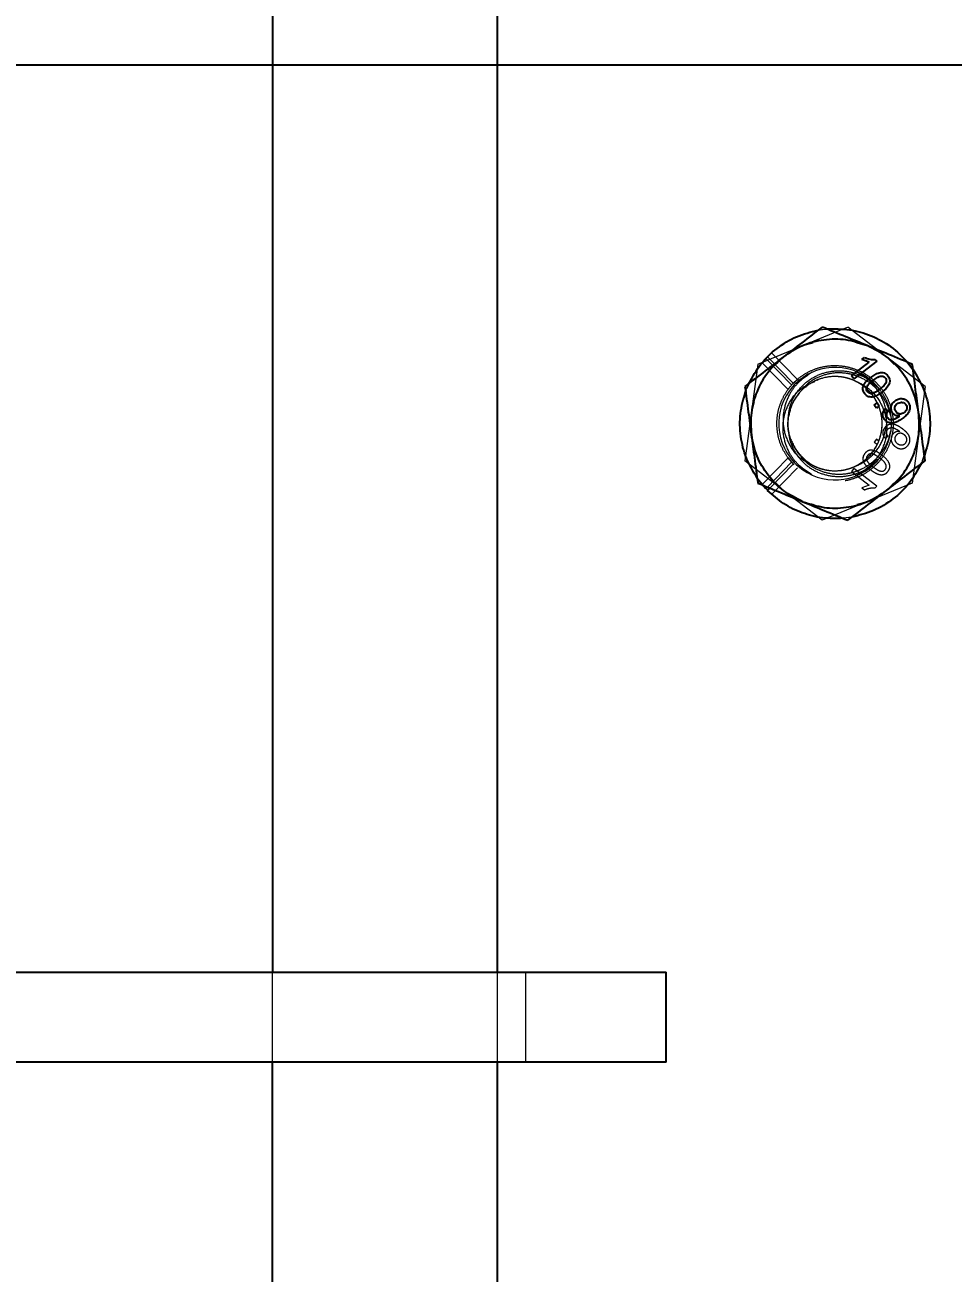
# Model space of a CAD drawing. Header units: millimetres. Extents: x 861 to 27901, y 673 to 17923.
# Drawn here: x 10594.4 to 10725.2, y 6742 to 6917.9 of the extents above; entities that cross this region are included whole.
import ezdxf

# ---------------------------------------------------------------- set-up
doc = ezdxf.new("R2010")
doc.units = ezdxf.units.MM
doc.header["$LTSCALE"] = 33.3
doc.linetypes.add('HIDDEN', pattern=[1.905, 1.27, -0.635])
doc.layers.add('CAPA_1', color=7, linetype='Continuous')
doc.styles.add('SLDTEXTSTYLE0', font='TXT', dxfattribs={"width": 0.75})
doc.dimstyles.new('SLDDIMSTYLE0', dxfattribs={"dimtxt": 66.6, "dimasz": 66.6, "dimexe": 0, "dimexo": 0.0625, "dimgap": 16.65, "dimtad": 2, "dimdec": 0, "dimlfac": 1.261261, "dimrnd": 1e-09, "dimzin": 12, "dimdsep": 46, "dimtxsty": 'SLDTEXTSTYLE0', "dimsah": 1, "dimcen": 0.09, "dimadec": 0, "dimazin": 3, "dimtfac": 1, "dimtdec": 0, "dimtofl": 0, "dimtmove": 0, "dimatfit": 3, "dimfxl": 1, "dimfrac": 2, "dimtolj": 1, "dimtzin": 12, "dimarcsym": 0})

# ---------------------------------------------------------------- blocks, each defined once
blk = doc.blocks.new('_D_13')
at = {"layer": 'CAPA_1', "transparency": 16777216}
for p, q in [((9823.17, 6912.25), (14695.32, 6912.25)), ((14662.02, 6912.25), (14662.02, 5357.98)), ((14240.18, 5357.98), (14695.32, 5357.98))]:
    blk.add_line(p, q, dxfattribs=at)
for points in [[(14662.02, 6912.25), (14651.77, 6845.65), (14672.27, 6845.65)], [(14662.02, 5357.98), (14672.27, 5424.58), (14651.77, 5424.58)]]:
    blk.add_solid(points, dxfattribs=at)
at = {"layer": 'CAPA_1', "transparency": 16777216, "insert": (14576.17, 6036.69), "char_height": 66.6, "attachment_point": 1, "rotation": 90, "style": 'SLDTEXTSTYLE0'}
blk.add_mtext('1960', dxfattribs=at)
blk = doc.blocks.new('_D_14')
at = {"layer": 'CAPA_1', "transparency": 16777216}
for p, q in [((9780.88, 6954.54), (9780.88, 7862.55)), ((10855.14, 5883.49), (10855.14, 7862.55)), ((9780.88, 7829.25), (10855.14, 7829.25))]:
    blk.add_line(p, q, dxfattribs=at)
for points in [[(9780.88, 7829.25), (9847.48, 7819.01), (9847.48, 7839.5)], [(10855.14, 7829.25), (10788.54, 7839.5), (10788.54, 7819.01)]]:
    blk.add_solid(points, dxfattribs=at)
at = {"layer": 'CAPA_1', "transparency": 16777216, "insert": (10219.59, 7915.1), "char_height": 66.6, "attachment_point": 1, "style": 'SLDTEXTSTYLE0'}
blk.add_mtext('1355', dxfattribs=at)

msp = doc.modelspace()

# ---------------------------------------------------------------- linework, layer by layer
at = {"color": 7, "linetype": 'Continuous', "lineweight": 25}
for p, q in [((10629.24, 7050.77), (10629.24, 6784.37)), ((10660.95, 6784.37), (10660.95, 7050.77)), ((10712.32, 6870.72), (10712.7, 6871.02)), ((10713.36, 6870.34), (10712.32, 6870.72)), ((10714.19, 6870.74), (10714.4, 6870.48)), ((10710.85, 6868.41), (10713.36, 6870.34)), ((10714.4, 6870.48), (10711.17, 6867.99)), ((10711.17, 6867.99), (10710.85, 6868.41)), ((10714.03, 6864.27), (10714.45, 6864.59)), ((10714.35, 6863.86), (10714.03, 6864.27)), ((10714.77, 6864.17), (10714.35, 6863.86)), ((10714.45, 6864.59), (10714.77, 6864.17)), ((10715.65, 6863.8), (10716.01, 6863.42)), ((10717.57, 6862.7), (10717.64, 6862.77)), ((10698.78, 6852.5), (10698.24, 6853.11)), ((10699.01, 6852.74), (10698.78, 6852.5)), ((10699.34, 6852.6), (10699.01, 6852.26)), ((10082.17, 6784.37), (10684.74, 6784.37)), ((10684.74, 6771.69), (10684.74, 6784.37)), ((10684.74, 6771.69), (10082.17, 6771.69)), ((10629.24, 6644.83), (10629.24, 6771.69)), ((10660.95, 6644.83), (10660.95, 6771.69))]:
    msp.add_line(p, q, dxfattribs=at)
at = {"color": 1, "linetype": 'HIDDEN', "lineweight": 18}
for p, q in [((10697.64, 6870.05), (10709.67, 6875.02)), ((10706.42, 6874.89), (10705.55, 6874.67)), ((10706.14, 6874.85), (10707.38, 6875.02)), ((10708.02, 6874.99), (10706.69, 6874.92)), ((10709.67, 6875.02), (10710.34, 6875.29)), ((10721.22, 6866.91), (10710.34, 6875.29)), ((10703.99, 6872.67), (10705.47, 6873.07)), ((10711.58, 6873.07), (10713.08, 6872.66)), ((10698.78, 6870.85), (10698.4, 6870.37)), ((10702.41, 6867.13), (10698.78, 6870.85)), ((10699.01, 6871.09), (10699.59, 6871.65)), ((10702.64, 6867.37), (10699.01, 6871.09)), ((10700.06, 6871.99), (10699.59, 6871.65)), ((10699.59, 6871.65), (10703.23, 6867.92)), ((10701.19, 6871.01), (10700.19, 6870.01)), ((10715.78, 6871.1), (10716.86, 6870.01)), ((10719.64, 6869.08), (10718.53, 6870.52)), ((10697.64, 6870.05), (10695.83, 6856.44)), ((10701.9, 6866.5), (10698.24, 6870.25)), ((10718.74, 6870.33), (10719.5, 6869.34)), ((10695.93, 6866.2), (10696.4, 6867.35)), ((10696.73, 6867.88), (10696.1, 6866.62)), ((10702.64, 6867.37), (10703.23, 6867.92)), ((10703.23, 6867.92), (10703.36, 6868.01)), ((10705.99, 6867.8), (10706.14, 6867.87)), ((10712.91, 6868.24), (10713.36, 6867.96)), ((10713.54, 6867.79), (10713.36, 6867.96)), ((10696.01, 6866.4), (10695.8, 6865.64)), ((10721.22, 6866.91), (10719.41, 6853.3)), ((10697.14, 6864.73), (10696.74, 6863.25)), ((10719.92, 6864.73), (10720.28, 6863.36)), ((10716.18, 6859.77), (10716.39, 6860.65)), ((10717.57, 6860.65), (10717.64, 6860.59)), ((10720.31, 6860.11), (10719.92, 6858.63)), ((10714.35, 6859.5), (10714.03, 6859.08)), ((10714.03, 6859.08), (10714.45, 6858.77)), ((10714.77, 6859.18), (10714.35, 6859.5)), ((10715.65, 6859.56), (10716.01, 6859.94)), ((10701.9, 6856.86), (10698.24, 6853.11)), ((10702.76, 6855.88), (10701.88, 6856.9)), ((10701.9, 6856.86), (10702.41, 6856.23)), ((10703.15, 6857.85), (10703.53, 6857.33)), ((10713.36, 6855.39), (10714.49, 6856.46)), ((10721.13, 6857.15), (10720.65, 6856)), ((10720.85, 6856.49), (10721.27, 6857.78)), ((10706.71, 6848.06), (10695.83, 6856.44)), ((10702.41, 6856.23), (10699.01, 6852.74)), ((10702.64, 6855.98), (10699.34, 6852.6)), ((10699.59, 6851.71), (10703.23, 6855.43)), ((10711.17, 6855.36), (10710.85, 6854.95)), ((10710.85, 6854.95), (10713.36, 6853.01)), ((10714.4, 6852.88), (10711.17, 6855.36)), ((10713.07, 6855.23), (10713.6, 6855.61)), ((10720.33, 6855.48), (10720.75, 6856.25)), ((10697.52, 6854.06), (10699.08, 6852.2)), ((10698.24, 6853.11), (10697.55, 6854.01)), ((10701.27, 6852.25), (10700.19, 6853.34)), ((10719.41, 6853.3), (10706.71, 6848.06)), ((10713.36, 6853.01), (10712.32, 6852.63)), ((10712.32, 6852.63), (10712.7, 6852.34)), ((10714.19, 6852.61), (10714.4, 6852.88)), ((10713.06, 6850.68), (10711.58, 6850.29)), ((10709.15, 6848.35), (10710.99, 6848.53)), ((10710.91, 6848.5), (10709.67, 6848.34)), ((10629.24, 6771.69), (10629.24, 6784.37)), ((10660.95, 6771.69), (10660.95, 6784.37)), ((10664.92, 6784.37), (10664.92, 6771.69))]:
    msp.add_line(p, q, dxfattribs=at)
msp.add_arc((10708.53, 6861.68), 7.93, 37.5876, 307.5876, dxfattribs=at)
at = {"color": 7, "linetype": 'Continuous', "lineweight": 25}
for points in [[(10696.4, 6867.35), (10696.92, 6868.29), (10697.95, 6870.15), (10700.29, 6872.37), (10703.04, 6874.07), (10705.11, 6874.59), (10706.14, 6874.85)], [(10707.38, 6875.02), (10708.45, 6875.03), (10710.58, 6875.07), (10713.67, 6874.16), (10716.51, 6872.62), (10718, 6871.09), (10718.74, 6870.33)], [(10713.06, 6872.67), (10712.07, 6873), (10710.09, 6873.64), (10706.94, 6873.58), (10703.88, 6872.82), (10702.14, 6871.67), (10701.27, 6871.1)], [(10720.31, 6863.25), (10720.1, 6864.27), (10719.67, 6866.3), (10718.05, 6869), (10715.85, 6871.27), (10713.99, 6872.2), (10713.06, 6872.67)], [(10701.27, 6871.1), (10700.5, 6870.41), (10698.95, 6869.01), (10697.42, 6866.26), (10696.56, 6863.23), (10696.68, 6861.15), (10696.74, 6860.11)], [(10719.5, 6869.34), (10720.05, 6868.43), (10721.15, 6866.6), (10721.91, 6863.46), (10722, 6860.24), (10721.42, 6858.18), (10721.13, 6857.15)], [(10697.55, 6854.01), (10697, 6854.93), (10695.9, 6856.76), (10695.15, 6859.89), (10695.05, 6863.12), (10695.63, 6865.17), (10695.93, 6866.2)], [(10715.78, 6852.25), (10716.56, 6852.95), (10718.11, 6854.34), (10719.63, 6857.1), (10720.49, 6860.13), (10720.37, 6862.21), (10720.31, 6863.25)], [(10703.99, 6850.68), (10703.06, 6851.15), (10701.2, 6852.09), (10699.01, 6854.35), (10697.38, 6857.05), (10696.95, 6859.09), (10696.74, 6860.11)], [(10720.65, 6856), (10720.13, 6855.07), (10719.1, 6853.2), (10716.76, 6850.98), (10714.01, 6849.29), (10711.94, 6848.77), (10710.91, 6848.5)], [(10709.67, 6848.34), (10708.69, 6848.32), (10706.73, 6848.27), (10703.87, 6849.03), (10701.2, 6850.31), (10699.74, 6851.61), (10699.01, 6852.26)], [(10703.99, 6850.68), (10704.98, 6850.36), (10706.96, 6849.71), (10710.11, 6849.77), (10713.17, 6850.54), (10714.91, 6851.68), (10715.78, 6852.25)]]:
    msp.add_open_spline(points, degree=3, dxfattribs=at)
for points, knots in [([(10706.71, 6875.29), (10705.76, 6874.56), (10703.98, 6873.18), (10702.13, 6871.76), (10701.27, 6871.1)], [0, 0, 0, 0, 0.5327709, 1, 1, 1, 1]), ([(10713.06, 6872.67), (10712.06, 6873.09), (10709.9, 6873.97), (10707.82, 6874.83), (10706.71, 6875.29)], [0, 0, 0, 0, 0.467229, 1, 1, 1, 1]), ([(10719.41, 6870.05), (10718.3, 6870.51), (10716.22, 6871.37), (10714.07, 6872.26), (10713.06, 6872.67)], [0, 0, 0, 0, 0.532771, 1, 1, 1, 1]), ([(10701.27, 6871.1), (10700.41, 6870.44), (10698.57, 6869.02), (10696.78, 6867.65), (10695.83, 6866.91)], [0, 0, 0, 0, 0.467229, 1, 1, 1, 1]), ([(10712.7, 6871.02), (10712.94, 6870.91), (10713.41, 6870.71), (10713.93, 6870.73), (10714.19, 6870.74)], [0, 0, 0, 0, 0.500866, 1, 1, 1, 1]), ([(10713.56, 6868.18), (10713.74, 6868.32), (10714.11, 6868.59), (10714.65, 6868.84), (10715.11, 6868.9), (10715.46, 6868.84), (10715.76, 6868.67), (10715.91, 6868.5), (10715.99, 6868.41)], [0, 0, 0, 0, 0.250482, 0.500346, 0.631705, 0.750221, 0.874987, 1, 1, 1, 1]), ([(10720.31, 6863.25), (10720.17, 6864.33), (10719.86, 6866.63), (10719.57, 6868.86), (10719.41, 6870.05)], [0, 0, 0, 0, 0.467229, 1, 1, 1, 1]), ([(10712.48, 6866.85), (10712.53, 6866.99), (10712.63, 6867.26), (10713, 6867.72), (10713.33, 6868), (10713.56, 6868.18)], [0, 0, 0, 0, 0.249754, 0.499871, 1, 1, 1, 1]), ([(10713.09, 6866.18), (10713.05, 6866.25), (10712.96, 6866.39), (10712.95, 6866.65), (10713.01, 6866.89), (10713.29, 6867.31), (10713.61, 6867.57), (10713.88, 6867.77)], [0, 0, 0, 0, 0.124696, 0.249462, 0.374432, 0.499637, 1, 1, 1, 1]), ([(10713.88, 6867.77), (10714.06, 6867.9), (10714.33, 6868.1), (10714.73, 6868.32), (10714.95, 6868.36), (10715.06, 6868.39)], [0, 0, 0, 0, 0.500372, 0.750515, 1, 1, 1, 1]), ([(10715.61, 6868.13), (10715.66, 6868.06), (10715.75, 6867.91), (10715.76, 6867.66), (10715.7, 6867.42), (10715.42, 6867), (10715.09, 6866.74), (10714.83, 6866.53)], [0, 0, 0, 0, 0.124745, 0.249484, 0.374471, 0.499648, 1, 1, 1, 1]), ([(10715.06, 6868.39), (10715.11, 6868.38), (10715.22, 6868.38), (10715.37, 6868.33), (10715.51, 6868.25), (10715.58, 6868.17), (10715.61, 6868.13)], [0, 0, 0, 0, 0.250158, 0.500156, 0.750032, 1, 1, 1, 1]), ([(10715.99, 6868.41), (10716.05, 6868.31), (10716.18, 6868.12), (10716.27, 6867.78), (10716.24, 6867.43), (10715.95, 6866.8), (10715.5, 6866.42), (10715.15, 6866.12)], [0, 0, 0, 0, 0.125373, 0.250644, 0.375698, 0.501113, 1, 1, 1, 1]), ([(10695.83, 6866.91), (10695.99, 6865.72), (10696.29, 6863.49), (10696.59, 6861.18), (10696.74, 6860.11)], [0, 0, 0, 0, 0.532771, 1, 1, 1, 1]), ([(10712.72, 6865.89), (10712.63, 6866.04), (10712.48, 6866.26), (10712.45, 6866.56), (10712.45, 6866.73), (10712.47, 6866.81), (10712.48, 6866.85)], [0, 0, 0, 0, 0.498795, 0.749148, 0.874576, 1, 1, 1, 1]), ([(10715.15, 6866.12), (10714.96, 6865.98), (10714.59, 6865.71), (10714.06, 6865.47), (10713.6, 6865.4), (10713.25, 6865.46), (10712.95, 6865.63), (10712.79, 6865.81), (10712.72, 6865.89)], [0, 0, 0, 0, 0.250476, 0.500347, 0.625768, 0.750176, 0.87497, 1, 1, 1, 1]), ([(10714.83, 6866.53), (10714.57, 6866.33), (10714.23, 6866.08), (10713.76, 6865.92), (10713.51, 6865.92), (10713.26, 6866), (10713.15, 6866.12), (10713.09, 6866.18)], [0, 0, 0, 0, 0.50041, 0.625613, 0.75058, 0.875344, 1, 1, 1, 1]), ([(10715.51, 6862.27), (10715.43, 6862.39), (10715.31, 6862.57), (10715.25, 6862.85), (10715.25, 6863.13), (10715.36, 6863.48), (10715.55, 6863.69), (10715.65, 6863.8)], [0, 0, 0, 0, 0.249859, 0.375718, 0.500481, 0.749846, 1, 1, 1, 1]), ([(10716.65, 6863.18), (10716.61, 6863.25), (10716.51, 6863.38), (10716.44, 6863.62), (10716.41, 6863.86), (10716.44, 6864.1), (10716.52, 6864.34), (10716.68, 6864.62), (10716.86, 6864.79), (10716.99, 6864.9)], [0, 0, 0, 0, 0.1250741, 0.2500636, 0.3732612, 0.5001992, 0.6242961, 0.7503685, 1, 1, 1, 1]), ([(10717.12, 6863.34), (10717.06, 6863.43), (10716.97, 6863.57), (10716.94, 6863.78), (10716.94, 6863.94), (10716.99, 6864.09), (10717.08, 6864.29), (10717.2, 6864.39), (10717.28, 6864.46)], [0, 0, 0, 0, 0.249521, 0.373851, 0.499889, 0.624096, 0.750315, 1, 1, 1, 1]), ([(10716.99, 6864.9), (10717.13, 6864.99), (10717.35, 6865.14), (10717.69, 6865.22), (10717.95, 6865.22), (10718.2, 6865.18), (10718.52, 6865.05), (10718.7, 6864.86), (10718.82, 6864.73)], [0, 0, 0, 0, 0.249869, 0.376454, 0.500348, 0.627239, 0.750824, 1, 1, 1, 1]), ([(10717.28, 6864.46), (10717.38, 6864.53), (10717.57, 6864.65), (10717.86, 6864.7), (10718.08, 6864.67), (10718.3, 6864.59), (10718.42, 6864.46), (10718.5, 6864.38)], [0, 0, 0, 0, 0.25025, 0.499842, 0.629576, 0.750665, 1, 1, 1, 1]), ([(10718.82, 6864.73), (10718.88, 6864.64), (10719.01, 6864.45), (10719.09, 6864.12), (10719.09, 6863.78), (10718.97, 6863.34), (10718.63, 6862.88), (10718.28, 6862.6), (10718.1, 6862.46)], [0, 0, 0, 0, 0.125064, 0.25009, 0.37511, 0.500169, 0.749441, 1, 1, 1, 1]), ([(10718.5, 6864.38), (10718.55, 6864.29), (10718.64, 6864.15), (10718.66, 6863.93), (10718.64, 6863.77), (10718.59, 6863.61), (10718.48, 6863.43), (10718.35, 6863.32), (10718.27, 6863.25)], [0, 0, 0, 0, 0.2490169, 0.3721384, 0.4993655, 0.6235619, 0.7498927, 1, 1, 1, 1]), ([(10718.1, 6862.46), (10717.9, 6862.32), (10717.51, 6862.03), (10716.93, 6861.78), (10716.44, 6861.74), (10716.08, 6861.82), (10715.75, 6861.99), (10715.59, 6862.18), (10715.51, 6862.27)], [0, 0, 0, 0, 0.250485, 0.500119, 0.627899, 0.750092, 0.874994, 1, 1, 1, 1]), ([(10716.01, 6863.42), (10715.95, 6863.35), (10715.84, 6863.22), (10715.77, 6863.03), (10715.76, 6862.87), (10715.78, 6862.75), (10715.82, 6862.64), (10715.87, 6862.57), (10715.9, 6862.54)], [0, 0, 0, 0, 0.276477, 0.499318, 0.623718, 0.749496, 0.874756, 1, 1, 1, 1]), ([(10715.9, 6862.54), (10715.95, 6862.48), (10716.05, 6862.36), (10716.27, 6862.26), (10716.5, 6862.22), (10716.97, 6862.32), (10717.3, 6862.53), (10717.57, 6862.7)], [0, 0, 0, 0, 0.125207, 0.25031, 0.375339, 0.50062, 1, 1, 1, 1]), ([(10717.64, 6862.77), (10717.55, 6862.76), (10717.36, 6862.75), (10717.09, 6862.84), (10716.84, 6862.97), (10716.72, 6863.11), (10716.65, 6863.18)], [0, 0, 0, 0, 0.2489432, 0.4994503, 0.7502849, 1, 1, 1, 1]), ([(10718.27, 6863.25), (10718.18, 6863.19), (10718.04, 6863.09), (10717.83, 6863.04), (10717.67, 6863.03), (10717.51, 6863.06), (10717.31, 6863.14), (10717.2, 6863.26), (10717.12, 6863.34)], [0, 0, 0, 0, 0.249976, 0.378222, 0.500342, 0.627452, 0.750811, 1, 1, 1, 1]), ([(10721.22, 6856.44), (10721.06, 6857.63), (10720.77, 6859.86), (10720.46, 6862.17), (10720.31, 6863.25)], [0, 0, 0, 0, 0.532771, 1, 1, 1, 1]), ([(10696.74, 6860.11), (10696.88, 6859.03), (10697.19, 6856.72), (10697.49, 6854.49), (10697.64, 6853.3)], [0, 0, 0, 0, 0.467229, 1, 1, 1, 1]), ([(10715.78, 6852.25), (10716.64, 6852.92), (10718.49, 6854.34), (10720.27, 6855.71), (10721.22, 6856.44)], [0, 0, 0, 0, 0.467229, 1, 1, 1, 1]), ([(10697.64, 6853.3), (10698.75, 6852.84), (10700.84, 6851.98), (10702.99, 6851.1), (10703.99, 6850.68)], [0, 0, 0, 0, 0.532771, 1, 1, 1, 1]), ([(10710.34, 6848.06), (10711.29, 6848.8), (10713.08, 6850.17), (10714.92, 6851.59), (10715.78, 6852.25)], [0, 0, 0, 0, 0.532771, 1, 1, 1, 1]), ([(10703.99, 6850.68), (10705, 6850.27), (10707.15, 6849.38), (10709.23, 6848.52), (10710.34, 6848.06)], [0, 0, 0, 0, 0.467229, 1, 1, 1, 1])]:
    msp.add_open_spline(points, degree=3, knots=knots, dxfattribs=at)
at = {"color": 1, "linetype": 'HIDDEN', "lineweight": 18}
for points in [[(10701.9, 6856.86), (10701.62, 6857.3), (10701.05, 6858.18), (10700.53, 6859.68), (10700.3, 6861.24), (10700.36, 6862.82), (10700.73, 6864.35), (10701.39, 6865.79), (10702.3, 6867.08), (10703.45, 6868.17), (10704.78, 6869.02), (10706.25, 6869.6), (10707.8, 6869.89), (10709.38, 6869.87), (10710.93, 6869.56), (10712.39, 6868.96), (10713.71, 6868.09), (10714.83, 6866.98), (10715.73, 6865.68), (10716.36, 6864.23), (10716.7, 6862.69), (10716.75, 6861.11), (10716.49, 6859.55), (10715.94, 6858.07), (10715.11, 6856.72), (10714.05, 6855.56), (10712.78, 6854.62), (10711.35, 6853.94), (10709.82, 6853.54), (10708.25, 6853.44), (10706.68, 6853.65), (10705.18, 6854.15), (10703.8, 6854.91), (10703.03, 6855.63), (10702.64, 6855.98)], [(10703.26, 6857.63), (10702.81, 6858.38), (10701.91, 6859.88), (10701.78, 6862.56), (10702.62, 6865.07), (10704.37, 6867.08), (10706.75, 6868.26), (10709.41, 6868.43), (10711.92, 6867.58), (10713.93, 6865.83), (10715.11, 6863.45), (10715.28, 6860.8), (10714.43, 6858.28), (10712.68, 6856.28), (10710.3, 6855.1), (10707.66, 6854.93), (10705.09, 6855.74), (10703.87, 6857), (10703.26, 6857.63)], [(10714.81, 6866.51), (10715.1, 6866.08), (10715.69, 6865.22), (10716.23, 6863.75), (10716.5, 6862.2), (10716.43, 6861.16), (10716.39, 6860.64)], [(10703.26, 6857.63), (10703.02, 6857.99), (10702.52, 6858.71), (10702.08, 6859.95), (10701.84, 6861.24), (10701.91, 6862.11), (10701.94, 6862.55)]]:
    msp.add_open_spline(points, degree=3, dxfattribs=at)
for points, knots in [([(10705.29, 6868.92), (10704.53, 6868.41), (10703.26, 6867.56), (10701.92, 6865.61), (10701.16, 6863.44), (10701.17, 6860.88), (10702.09, 6858.51), (10703.42, 6856.79), (10704.54, 6856.28), (10704.89, 6856.12)], [0, 0, 0, 0, 0.172544, 0.287961, 0.445426, 0.6059, 0.76529, 0.926774, 1, 1, 1, 1]), ([(10701.94, 6862.55), (10701.99, 6863.01), (10702.09, 6863.93), (10702.7, 6865.5), (10703.82, 6867.06), (10705.56, 6868.35), (10707.54, 6869.07), (10709.65, 6869.21), (10711.7, 6868.75), (10713.49, 6867.83), (10714.4, 6866.92), (10714.81, 6866.51)], [0, 0, 0, 0, 0.0816774, 0.1613497, 0.2910356, 0.4131482, 0.5342213, 0.654765, 0.776346, 0.8988386, 1, 1, 1, 1]), ([(10716.39, 6862.72), (10716.29, 6863.09), (10716.11, 6863.83), (10715.68, 6864.77), (10715.18, 6865.61), (10714.59, 6866.36), (10713.66, 6867.28), (10712.69, 6867.91), (10711.82, 6868.3), (10711.34, 6868.48), (10710.82, 6868.63), (10709.8, 6868.84), (10708.26, 6868.89), (10706.32, 6868.37), (10704.75, 6867.5), (10704.07, 6866.66), (10703.82, 6866.35)], [0, 0, 0, 0, 0.069953, 0.139918, 0.190193, 0.248552, 0.31488, 0.430247, 0.459214, 0.488206, 0.524206, 0.559732, 0.679274, 0.802425, 0.926677, 1, 1, 1, 1]), ([(10715.79, 6861.78), (10715.79, 6862.28), (10715.81, 6863.67), (10715.09, 6865.66), (10713.61, 6867.74), (10712.2, 6868.58), (10711.38, 6869.08)], [0, 0, 0, 0, 0.165547, 0.45872, 0.685305, 1, 1, 1, 1]), ([(10705.29, 6854.44), (10704.53, 6854.95), (10703.26, 6855.79), (10701.92, 6857.74), (10701.16, 6859.92), (10701.17, 6862.48), (10702.09, 6864.86), (10703.64, 6866.76), (10705.06, 6867.37), (10705.69, 6867.64)], [0, 0, 0, 0, 0.163193, 0.272354, 0.421286, 0.573063, 0.723815, 0.876546, 1, 1, 1, 1]), ([(10703.26, 6857.63), (10703.46, 6857.39), (10703.95, 6856.81), (10704.66, 6856.25), (10705.31, 6855.86), (10705.76, 6855.63), (10706.35, 6855.39), (10706.78, 6855.26), (10707.03, 6855.21), (10707.03, 6855.21), (10707.03, 6855.21), (10707.03, 6855.21), (10707.03, 6855.21), (10707.03, 6855.21), (10707.04, 6855.2), (10707.05, 6855.2), (10707.08, 6855.19), (10707.15, 6855.18), (10707.36, 6855.14), (10708.08, 6855.02), (10708.89, 6855.02), (10709.68, 6855.13), (10710.13, 6855.23), (10710.63, 6855.37), (10711.08, 6855.54), (10711.35, 6855.67), (10711.62, 6855.8), (10711.97, 6855.99), (10712.45, 6856.31), (10712.89, 6856.66), (10713.28, 6857.03), (10713.67, 6857.46), (10714.06, 6857.98), (10714.36, 6858.48), (10714.52, 6858.82), (10714.65, 6859.1), (10714.8, 6859.46), (10714.96, 6860.01), (10715.08, 6860.57), (10715.16, 6861.17), (10715.18, 6861.77), (10715.14, 6862.32), (10715.08, 6862.79), (10715.01, 6863.13), (10714.96, 6863.33), (10714.89, 6863.58), (10714.77, 6863.95), (10714.57, 6864.45), (10714.35, 6864.88), (10714.14, 6865.24), (10713.79, 6865.74), (10713.25, 6866.39), (10712.46, 6867.06), (10711.67, 6867.55), (10710.94, 6867.88), (10710.24, 6868.11), (10709.54, 6868.25), (10708.83, 6868.32), (10707.59, 6868.32), (10705.83, 6867.89), (10703.91, 6866.62), (10702.47, 6864.78), (10702.12, 6863.29), (10701.94, 6862.55)], [0, 0, 0, 0, 0.025018, 0.062505, 0.073457, 0.087536, 0.104741, 0.12507, 0.12508, 0.125088, 0.125103, 0.125129, 0.125176, 0.125264, 0.125429, 0.125753, 0.126422, 0.127908, 0.131491, 0.144058, 0.187539, 0.197474, 0.209566, 0.225509, 0.240805, 0.248969, 0.250106, 0.265748, 0.281391, 0.297034, 0.312676, 0.325838, 0.344007, 0.365974, 0.374124, 0.375253, 0.390902, 0.40655, 0.422199, 0.437847, 0.456199, 0.471384, 0.483402, 0.495485, 0.499868, 0.500438, 0.516867, 0.531646, 0.544773, 0.556248, 0.566071, 0.595236, 0.625559, 0.651348, 0.670843, 0.691621, 0.711565, 0.729805, 0.750654, 0.81299, 0.875327, 0.937663, 1, 1, 1, 1]), ([(10711.24, 6867.74), (10711.66, 6867.56), (10712.5, 6867.21), (10713.94, 6866.11), (10715.26, 6864.31), (10715.87, 6862.05), (10715.8, 6859.75), (10715.1, 6857.7), (10713.61, 6855.62), (10712.2, 6854.77), (10711.38, 6854.28)], [0, 0, 0, 0, 0.0794974, 0.1589907, 0.3151349, 0.4619446, 0.5603215, 0.714796, 0.8341851, 1, 1, 1, 1]), ([(10697.14, 6858.63), (10696.94, 6859.12), (10696.73, 6859.66), (10696.73, 6860.22), (10696.73, 6860.26)], [0, 0, 0, 0, 0.928699, 1, 1, 1, 1]), ([(10701.94, 6860.81), (10701.99, 6860.34), (10702.09, 6859.42), (10702.7, 6857.86), (10703.82, 6856.29), (10705.56, 6855), (10707.54, 6854.29), (10709.65, 6854.15), (10711.7, 6854.61), (10713.49, 6855.53), (10714.4, 6856.43), (10714.81, 6856.84)], [0, 0, 0, 0, 0.081677, 0.16135, 0.291036, 0.413148, 0.534221, 0.654765, 0.776346, 0.898839, 1, 1, 1, 1]), ([(10716.39, 6860.64), (10716.29, 6860.27), (10716.11, 6859.53), (10715.68, 6858.58), (10715.18, 6857.75), (10714.59, 6856.99), (10713.66, 6856.08), (10712.69, 6855.44), (10711.82, 6855.06), (10711.34, 6854.88), (10710.82, 6854.72), (10709.8, 6854.51), (10708.26, 6854.47), (10706.31, 6854.97), (10704.52, 6856.02), (10703.68, 6857.09), (10703.26, 6857.63)], [0, 0, 0, 0, 0.066556, 0.133122, 0.180955, 0.236479, 0.299586, 0.40935, 0.43691, 0.464494, 0.498745, 0.532545, 0.646281, 0.763453, 0.88167, 1, 1, 1, 1]), ([(10711.24, 6855.61), (10711.66, 6855.79), (10712.5, 6856.14), (10713.93, 6857.25), (10715.3, 6859.04), (10715.63, 6860.75), (10715.79, 6861.57)], [0, 0, 0, 0, 0.172574, 0.345139, 0.684098, 1, 1, 1, 1]), ([(10713.36, 6855.39), (10713.64, 6855.62), (10714, 6855.92), (10714.35, 6856.3), (10714.57, 6856.54), (10714.82, 6856.85), (10715.13, 6857.27), (10715.58, 6858.01), (10716.1, 6859.11), (10716.29, 6860.13), (10716.39, 6860.64)], [0, 0, 0, 0, 0.174168, 0.224334, 0.249848, 0.333258, 0.41667, 0.500084, 0.750043, 1, 1, 1, 1]), ([(10715.51, 6861.08), (10715.43, 6860.96), (10715.31, 6860.78), (10715.25, 6860.5), (10715.25, 6860.22), (10715.36, 6859.87), (10715.55, 6859.66), (10715.65, 6859.56)], [0, 0, 0, 0, 0.249859, 0.375956, 0.500482, 0.749847, 1, 1, 1, 1]), ([(10718.1, 6860.9), (10717.9, 6861.04), (10717.51, 6861.33), (10716.93, 6861.57), (10716.44, 6861.61), (10716.08, 6861.54), (10715.75, 6861.36), (10715.59, 6861.18), (10715.51, 6861.08)], [0, 0, 0, 0, 0.250485, 0.500118, 0.62804, 0.750092, 0.874994, 1, 1, 1, 1]), ([(10716.01, 6859.94), (10715.95, 6860.01), (10715.84, 6860.13), (10715.77, 6860.33), (10715.76, 6860.48), (10715.78, 6860.64), (10715.85, 6860.75), (10715.9, 6860.82)], [0, 0, 0, 0, 0.2770743, 0.499914, 0.6248343, 0.7503808, 1, 1, 1, 1]), ([(10715.9, 6860.82), (10715.95, 6860.88), (10716.05, 6860.99), (10716.27, 6861.1), (10716.5, 6861.14), (10716.97, 6861.03), (10717.3, 6860.82), (10717.57, 6860.65)], [0, 0, 0, 0, 0.125207, 0.25031, 0.375339, 0.50062, 1, 1, 1, 1]), ([(10716.65, 6860.18), (10716.63, 6860.14), (10716.58, 6860.08), (10716.5, 6859.93), (10716.44, 6859.74), (10716.41, 6859.49), (10716.44, 6859.25), (10716.52, 6859.02), (10716.68, 6858.73), (10716.86, 6858.57), (10716.99, 6858.46)], [0, 0, 0, 0, 0.062611, 0.125226, 0.250194, 0.373586, 0.500286, 0.62458, 0.750412, 1, 1, 1, 1]), ([(10717.64, 6860.59), (10717.55, 6860.59), (10717.36, 6860.6), (10717.09, 6860.52), (10716.84, 6860.38), (10716.71, 6860.24), (10716.65, 6860.18)], [0, 0, 0, 0, 0.24954, 0.50198, 0.751372, 1, 1, 1, 1]), ([(10717.12, 6860.01), (10717.06, 6859.92), (10716.97, 6859.79), (10716.94, 6859.58), (10716.94, 6859.42), (10716.99, 6859.26), (10717.08, 6859.07), (10717.2, 6858.96), (10717.28, 6858.89)], [0, 0, 0, 0, 0.24952, 0.373528, 0.499888, 0.62379, 0.750316, 1, 1, 1, 1]), ([(10718.27, 6860.11), (10718.18, 6860.17), (10718.04, 6860.26), (10717.83, 6860.32), (10717.67, 6860.33), (10717.51, 6860.3), (10717.31, 6860.21), (10717.2, 6860.09), (10717.12, 6860.01)], [0, 0, 0, 0, 0.249977, 0.377915, 0.500342, 0.627106, 0.750811, 1, 1, 1, 1]), ([(10718.82, 6858.62), (10718.88, 6858.72), (10719.01, 6858.91), (10719.09, 6859.24), (10719.09, 6859.58), (10718.97, 6860.01), (10718.63, 6860.47), (10718.28, 6860.75), (10718.1, 6860.9)], [0, 0, 0, 0, 0.125064, 0.25009, 0.37511, 0.500169, 0.749441, 1, 1, 1, 1]), ([(10718.5, 6858.97), (10718.55, 6859.07), (10718.64, 6859.21), (10718.66, 6859.42), (10718.64, 6859.59), (10718.59, 6859.74), (10718.48, 6859.93), (10718.35, 6860.04), (10718.27, 6860.11)], [0, 0, 0, 0, 0.249017, 0.371845, 0.499365, 0.623226, 0.749892, 1, 1, 1, 1]), ([(10716.99, 6858.46), (10717.13, 6858.36), (10717.35, 6858.22), (10717.69, 6858.14), (10717.95, 6858.13), (10718.2, 6858.18), (10718.52, 6858.31), (10718.7, 6858.5), (10718.82, 6858.62)], [0, 0, 0, 0, 0.249869, 0.376654, 0.500348, 0.627459, 0.750824, 1, 1, 1, 1]), ([(10717.28, 6858.89), (10717.38, 6858.83), (10717.57, 6858.7), (10717.86, 6858.66), (10718.08, 6858.69), (10718.3, 6858.77), (10718.42, 6858.89), (10718.5, 6858.97)], [0, 0, 0, 0, 0.2502502, 0.4998414, 0.6292884, 0.7506655, 1, 1, 1, 1]), ([(10712.72, 6857.46), (10712.63, 6857.32), (10712.49, 6857.1), (10712.44, 6856.75), (10712.46, 6856.59), (10712.48, 6856.5)], [0, 0, 0, 0, 0.499036, 0.74951, 1, 1, 1, 1]), ([(10712.72, 6857.46), (10712.63, 6857.32), (10712.48, 6857.1), (10712.45, 6856.8), (10712.45, 6856.63), (10712.47, 6856.54), (10712.48, 6856.5)], [0, 0, 0, 0, 0.4987953, 0.7491483, 0.8745764, 1, 1, 1, 1]), ([(10712.48, 6856.5), (10712.53, 6856.37), (10712.63, 6856.09), (10713, 6855.63), (10713.33, 6855.36), (10713.56, 6855.17)], [0, 0, 0, 0, 0.249754, 0.499871, 1, 1, 1, 1]), ([(10715.15, 6857.24), (10714.96, 6857.37), (10714.59, 6857.65), (10714.06, 6857.89), (10713.6, 6857.95), (10713.25, 6857.9), (10712.95, 6857.72), (10712.79, 6857.55), (10712.72, 6857.46)], [0, 0, 0, 0, 0.250472, 0.500339, 0.626188, 0.75018, 0.874972, 1, 1, 1, 1]), ([(10713.09, 6857.17), (10713.05, 6857.1), (10712.96, 6856.96), (10712.95, 6856.71), (10713.01, 6856.46), (10713.29, 6856.05), (10713.61, 6855.79), (10713.88, 6855.58)], [0, 0, 0, 0, 0.124696, 0.249462, 0.374432, 0.499637, 1, 1, 1, 1]), ([(10714.83, 6856.82), (10714.57, 6857.02), (10714.23, 6857.27), (10713.76, 6857.44), (10713.51, 6857.43), (10713.26, 6857.36), (10713.15, 6857.24), (10713.09, 6857.17)], [0, 0, 0, 0, 0.50041, 0.625613, 0.75058, 0.875344, 1, 1, 1, 1]), ([(10715.61, 6855.23), (10715.66, 6855.3), (10715.75, 6855.44), (10715.76, 6855.7), (10715.7, 6855.94), (10715.42, 6856.36), (10715.09, 6856.62), (10714.83, 6856.82)], [0, 0, 0, 0, 0.124745, 0.249484, 0.374471, 0.499648, 1, 1, 1, 1]), ([(10715.99, 6854.95), (10716.05, 6855.04), (10716.18, 6855.23), (10716.27, 6855.57), (10716.24, 6855.92), (10715.95, 6856.56), (10715.5, 6856.94), (10715.15, 6857.24)], [0, 0, 0, 0, 0.125373, 0.250644, 0.375698, 0.501113, 1, 1, 1, 1]), ([(10713.56, 6855.17), (10713.74, 6855.03), (10714.11, 6854.76), (10714.65, 6854.52), (10715.11, 6854.46), (10715.46, 6854.52), (10715.76, 6854.68), (10715.91, 6854.86), (10715.99, 6854.95)], [0, 0, 0, 0, 0.250482, 0.500345, 0.631866, 0.750221, 0.874987, 1, 1, 1, 1]), ([(10713.88, 6855.58), (10714.06, 6855.45), (10714.33, 6855.25), (10714.73, 6855.04), (10714.95, 6854.99), (10715.06, 6854.97)], [0, 0, 0, 0, 0.5003723, 0.7505151, 1, 1, 1, 1]), ([(10715.06, 6854.97), (10715.11, 6854.97), (10715.22, 6854.97), (10715.37, 6855.02), (10715.48, 6855.09), (10715.56, 6855.17), (10715.6, 6855.21), (10715.61, 6855.23)], [0, 0, 0, 0, 0.250055, 0.499949, 0.749722, 0.874857, 1, 1, 1, 1]), ([(10716.86, 6853.34), (10716.53, 6852.92), (10716.17, 6852.47), (10715.68, 6852.19), (10715.65, 6852.17)], [0, 0, 0, 0, 0.928699, 1, 1, 1, 1]), ([(10712.7, 6852.34), (10712.94, 6852.44), (10713.41, 6852.65), (10713.93, 6852.62), (10714.19, 6852.61)], [0, 0, 0, 0, 0.500866, 1, 1, 1, 1]), ([(10705.47, 6850.29), (10704.94, 6850.37), (10704.37, 6850.45), (10703.89, 6850.74), (10703.85, 6850.76)], [0, 0, 0, 0, 0.928699, 1, 1, 1, 1])]:
    msp.add_open_spline(points, degree=3, knots=knots, dxfattribs=at)

# ---------------------------------------------------------------- dimensions: what is measured, and where the dimension line sits
at = {"layer": 'CAPA_1'}
dim = msp.add_linear_dim(base=(10855.14, 7829.25), p1=(9780.88, 6912.25), p2=(10855.14, 5841.2), dimstyle='SLDDIMSTYLE0', dxfattribs=at)
dim.commit()
dim.dimension.update_dxf_attribs({"geometry": '_D_14', "text_midpoint": (10318.01, 7829.25), "dimtype": 160})
dim = msp.add_linear_dim(base=(14662.02, 5357.98), p1=(9780.88, 6912.25), p2=(14197.89, 5357.98), angle=90, dimstyle='SLDDIMSTYLE0', dxfattribs=at)
dim.commit()
dim.dimension.update_dxf_attribs({"geometry": '_D_13', "text_midpoint": (14662.02, 6135.11), "dimtype": 160})

doc.saveas('drawing.dxf')
